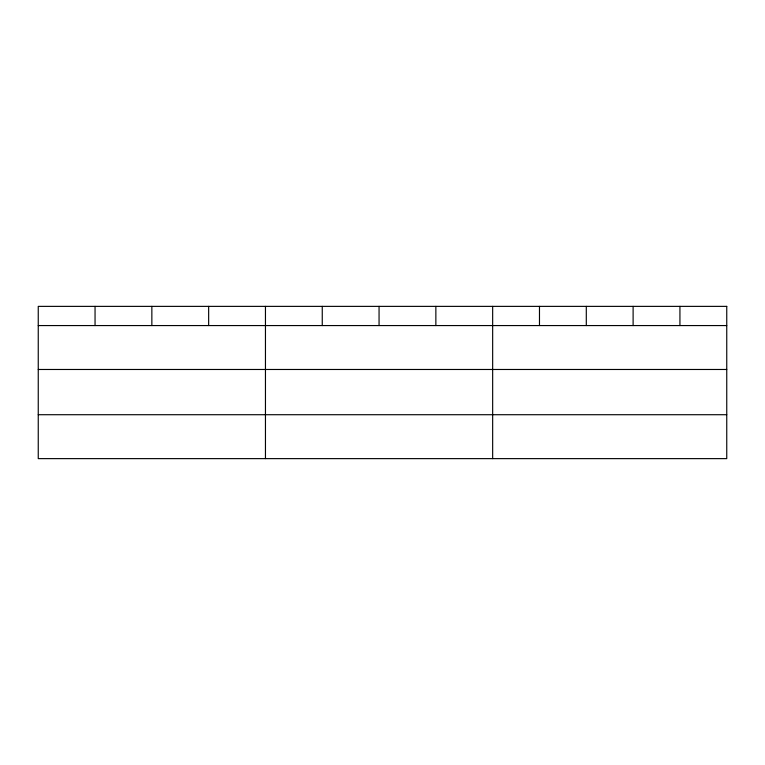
<?xml version="1.0" encoding="UTF-8"?>
<svg xmlns="http://www.w3.org/2000/svg" width="765" height="765" viewBox="0 0 765 765"><rect width="100%" height="100%" fill="white"/><g stroke="black" fill="none" stroke-linecap="round" stroke-linejoin="round"><path stroke-width="1.15" d="M38.25 325.565L726.75 325.565M38.25 369.476L726.75 369.476M38.25 414.716L726.75 414.716M679.932 306.373L679.932 325.565M633.114 306.373L633.114 325.565M586.296 306.373L586.296 325.565M539.478 306.373L539.478 325.565M492.66 306.373L492.66 458.627M435.859 306.373L435.859 325.565M379.058 306.373L379.058 325.565M322.256 306.373L322.256 325.565M265.455 306.373L265.455 458.627M208.654 306.373L208.654 325.565M151.853 306.373L151.853 325.565M95.051 306.373L95.051 325.565M726.75 306.373L38.25 306.373L38.25 458.627L726.75 458.627L726.75 306.373"/></g></svg>
